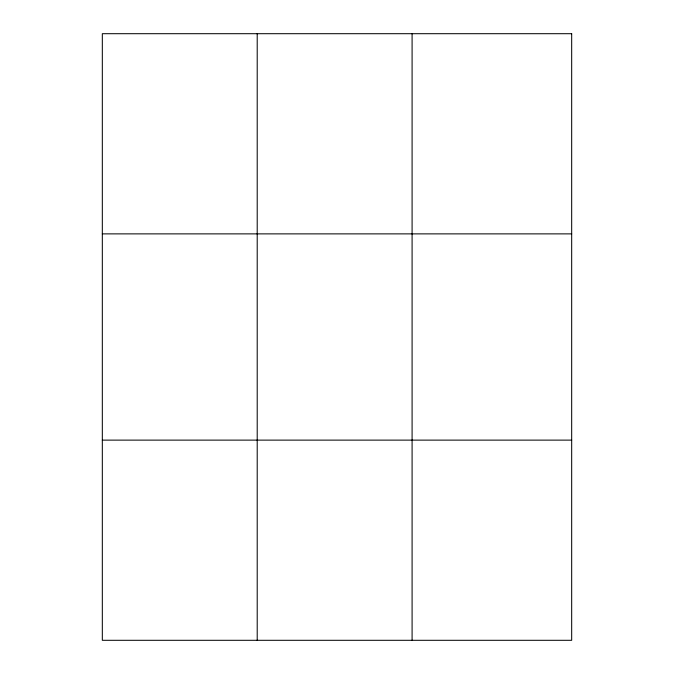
<?xml version="1.0" encoding="UTF-8"?>
<svg xmlns="http://www.w3.org/2000/svg" width="674" height="674" viewBox="0 0 674 674"><rect width="100%" height="100%" fill="white"/><g stroke="black" fill="none" stroke-linecap="round" stroke-linejoin="round"><path stroke-width="1.01" d="M412.092 33.7L412.092 640.3M102.322 233.878L571.678 233.878M102.322 440.122L571.678 440.122M257.207 33.7L257.207 640.3M571.678 33.7L571.678 640.3L102.322 640.3L102.322 33.7L571.678 33.7"/></g></svg>
